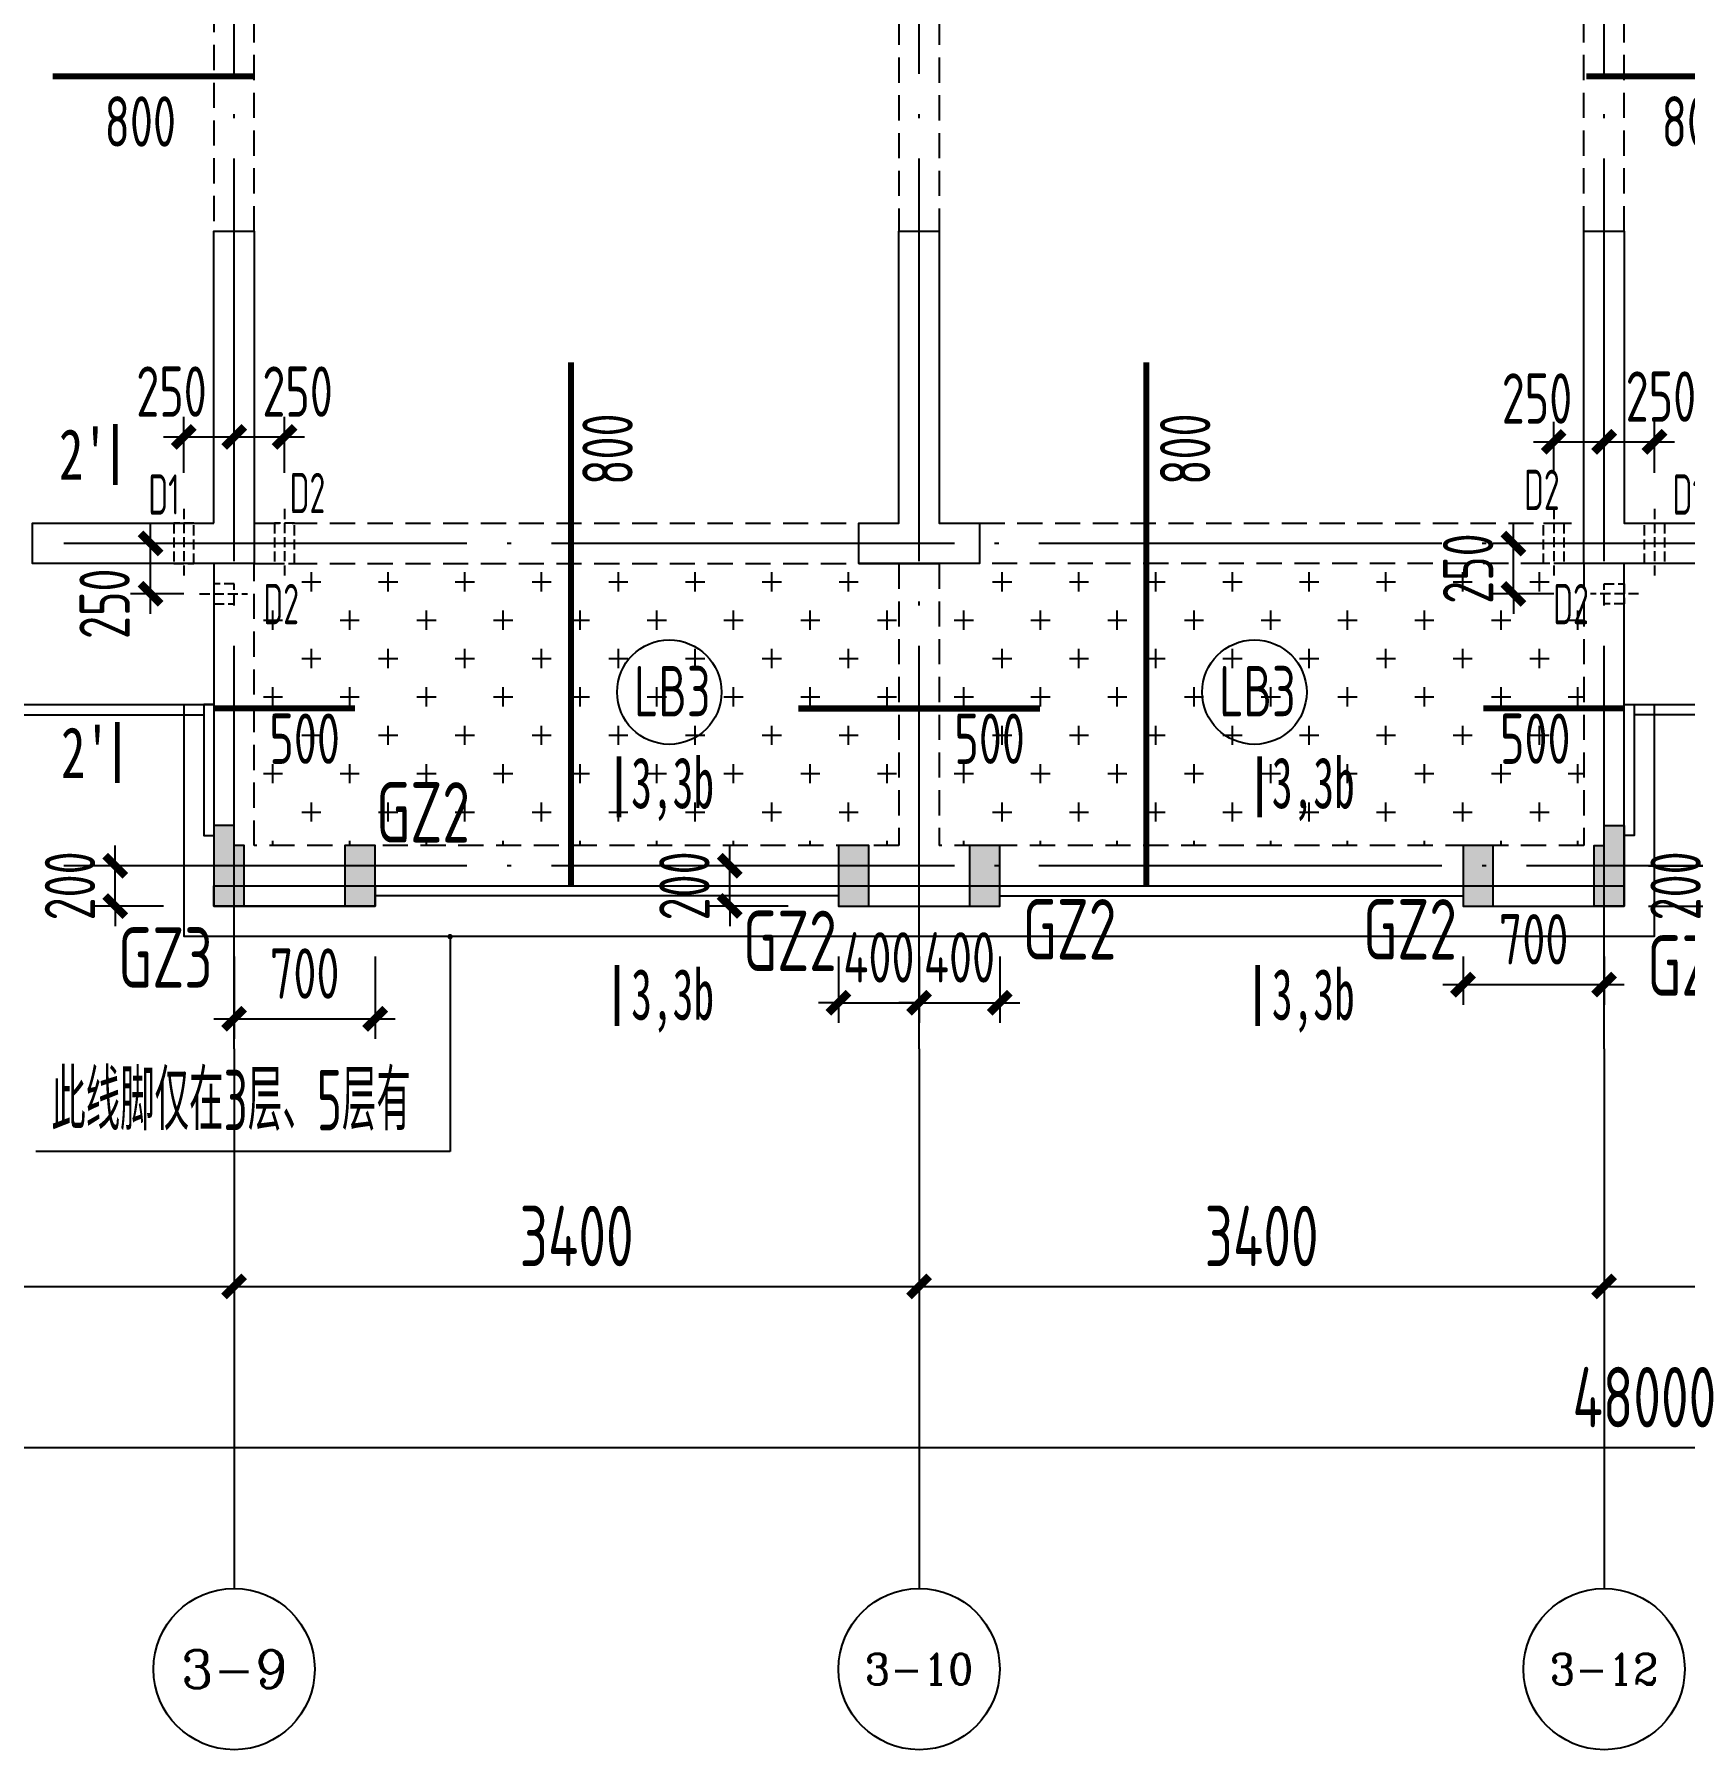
# Model space of a CAD drawing. Extents: x -173820 to 521180, y -715739 to 158231.
# Drawn here: x 10338 to 18530, y 62722 to 71238 of the extents above; entities that cross this region are included whole.
import ezdxf
from ezdxf.enums import TextEntityAlignment as Align

# ---------------------------------------------------------------- set-up
doc = ezdxf.new("R2010")
doc.units = 0
doc.header["$LTSCALE"] = 1000
for name, pattern in [('CONTINOUS', [0]), ('DASH', [0.35, 0.25, -0.1]), ('DOTE', [2.42, 2, -0.2, 0.02, -0.2]), ('HIDDEN2', [0.1875, 0.125, -0.0625])]:
    doc.linetypes.add(name, pattern=pattern)
for name, color, linetype in [('A-外装饰线脚', 7, 'Continuous'), ('A-线脚看线', 9, 'Continuous'), ('A-设备穿墙洞', 161, 'Continuous'), ('AXIS', 1, 'DOTE'), ('AXIS_TEXT', 7, 'Continuous'), ('DIM', 3, 'Continuous'), ('DIM1', 3, 'Continuous'), ('JG1', 3, 'Continuous'), ('填充', 8, 'Continuous'), ('墙', 6, 'Continuous'), ('挑板', 3, 'Continuous'), ('板筋', 6, 'Continuous'), ('柱', 2, 'Continuous'), ('梁', 4, 'HIDDEN2'), ('模板线', 3, 'Continuous'), ('钢筋_文字', 7, 'Continuous'), ('钢筋长度标注', 7, 'Continuous')]:
    doc.layers.add(name, color=color, linetype=linetype)
doc.styles.add('_TCH_AXIS', font='COMPLEX', dxfattribs={"bigfont": 'GBCBIG'})
doc.styles.add('COMPLEX', font='COMPLEX')
doc.styles.add('TSSD_BOLD', font='tssdeng2.shx', dxfattribs={"width": 0.7, "height": 250, "bigfont": 'CHINA.shx'})
doc.styles.add('TSSD_Dimension', font='tssdeng.shx', dxfattribs={"width": 0.7, "bigfont": 'Hztxt.shx'})
doc.styles.add('zzt', font='tssdeng.shx', dxfattribs={"width": 0.7, "height": 300, "bigfont": 'tssdchn.shx'})
doc.styles.add('钢筋长度', font='tssdeng.shx', dxfattribs={"width": 0.7, "height": 300, "bigfont": 'tssdchn.shx'})
doc.styles.add('黑体', font='simhei.ttf', dxfattribs={"width": 0.8})
doc.dimstyles.new('DIM_1_100', dxfattribs={"dimtxt": 300, "dimasz": 100, "dimexe": 200, "dimexo": 50, "dimgap": 100, "dimtad": 1, "dimdec": 0, "dimzin": 0, "dimdsep": 46, "dimtxsty": 'zzt', "dimblk": 'ARCHTICK', "dimcen": 0, "dimclrt": 7, "dimadec": 0, "dimazin": 0, "dimtfac": 1, "dimtdec": 0, "dimtix": 1, "dimtmove": 2, "dimatfit": 0, "dimldrblk": 'ARCHTICK', "dimfxl": 0, "dimtolj": 1, "dimarcsym": 0})
doc.dimstyles.new('TSSD_100_100', dxfattribs={"dimtxt": 250, "dimasz": 100, "dimexe": 100, "dimexo": 250, "dimgap": 100, "dimtad": 1, "dimdec": 0, "dimzin": 0, "dimdsep": 46, "dimtxsty": 'TSSD_Dimension', "dimblk": 'ARCHTICK', "dimcen": 0, "dimdle": 100, "dimclrd": 3, "dimclre": 3, "dimclrt": 7, "dimadec": 0, "dimazin": 0, "dimtfac": 1, "dimtdec": 0, "dimtix": 1, "dimtmove": 2, "dimatfit": 3, "dimfxl": 0, "dimtolj": 1, "dimtzin": 0, "dimarcsym": 0})
pattern_1 = [(0, (-5670, 68710), (190.5, 190.5), [95.25, -285.75]), (90, (-5622.38, 68662.38), (-190.5, 190.5), [95.25, -285.75])]

# ---------------------------------------------------------------- blocks, each defined once
blk = doc.blocks.new('_ArchTick')
at = {"color": 4, "linetype": 'ByBlock', "const_width": 0.4}
blk.add_lwpolyline([(-0.5, -0.5), (0.5, 0.5)], dxfattribs=at)
blk = doc.blocks.new('*D1239')
at = {"layer": 'Defpoints', "color": 0}
for p in [(11330, 66910), (12030, 66910), (12030, 66350)]:
    blk.add_point(p, dxfattribs=at)
at = {"layer": 'DIM', "color": 3, "lineweight": -2}
for p, q in [((11330, 66660), (11330, 66250)), ((12030, 66660), (12030, 66250)), ((11230, 66350), (12130, 66350))]:
    blk.add_line(p, q, dxfattribs=at)
at = {"layer": 'DIM', "color": 3, "lineweight": -2, "xscale": 100, "yscale": 100, "zscale": 100, "rotation": 180}
blk.add_blockref('_ArchTick', (11330, 66350), dxfattribs=at)
at = {"layer": 'DIM', "color": 3, "lineweight": -2, "xscale": 100, "yscale": 100, "zscale": 100}
blk.add_blockref('_ArchTick', (12030, 66350), dxfattribs=at)
at = {"layer": 'DIM', "color": 7, "insert": (11680, 66575), "char_height": 250, "attachment_point": 5, "style": 'TSSD_Dimension'}
blk.add_mtext('\\A1;700', dxfattribs=at)
blk = doc.blocks.new('*D1238')
at = {"layer": 'Defpoints', "color": 0}
for p in [(14330, 66910), (14730, 66910), (14730, 66430)]:
    blk.add_point(p, dxfattribs=at)
at = {"layer": 'DIM', "color": 3, "lineweight": -2}
for p, q in [((14330, 66660), (14330, 66330)), ((14730, 66660), (14730, 66330)), ((14330, 66430), (14230, 66430)), ((14330, 66430), (14730, 66430)), ((14730, 66430), (14830, 66430))]:
    blk.add_line(p, q, dxfattribs=at)
at = {"layer": 'DIM', "color": 3, "lineweight": -2, "xscale": 100, "yscale": 100, "zscale": 100}
blk.add_blockref('_ArchTick', (14330, 66430), dxfattribs=at)
at = {"layer": 'DIM', "color": 3, "lineweight": -2, "xscale": 100, "yscale": 100, "zscale": 100, "rotation": 180}
blk.add_blockref('_ArchTick', (14730, 66430), dxfattribs=at)
at = {"layer": 'DIM', "color": 7, "insert": (14530, 66655), "char_height": 250, "attachment_point": 5, "style": 'TSSD_Dimension'}
blk.add_mtext('\\A1;400', dxfattribs=at)
blk = doc.blocks.new('*D1237')
at = {"layer": 'Defpoints', "color": 0}
for p in [(14730, 66910), (15130, 66910), (15130, 66430)]:
    blk.add_point(p, dxfattribs=at)
at = {"layer": 'DIM', "color": 3, "lineweight": -2}
for p, q in [((14730, 66660), (14730, 66330)), ((15130, 66660), (15130, 66330)), ((14730, 66430), (14630, 66430)), ((14730, 66430), (15130, 66430)), ((15130, 66430), (15230, 66430))]:
    blk.add_line(p, q, dxfattribs=at)
at = {"layer": 'DIM', "color": 3, "lineweight": -2, "xscale": 100, "yscale": 100, "zscale": 100}
blk.add_blockref('_ArchTick', (14730, 66430), dxfattribs=at)
at = {"layer": 'DIM', "color": 3, "lineweight": -2, "xscale": 100, "yscale": 100, "zscale": 100, "rotation": 180}
blk.add_blockref('_ArchTick', (15130, 66430), dxfattribs=at)
at = {"layer": 'DIM', "color": 7, "insert": (14930, 66655), "char_height": 250, "attachment_point": 5, "style": 'TSSD_Dimension'}
blk.add_mtext('\\A1;400', dxfattribs=at)
blk = doc.blocks.new('*D1236')
at = {"layer": 'Defpoints', "color": 0}
for p in [(17430, 66910), (18130, 66910), (18130, 66520)]:
    blk.add_point(p, dxfattribs=at)
at = {"layer": 'DIM', "color": 3, "lineweight": -2}
for p, q in [((17430, 66660), (17430, 66420)), ((18130, 66660), (18130, 66420)), ((17330, 66520), (18230, 66520))]:
    blk.add_line(p, q, dxfattribs=at)
at = {"layer": 'DIM', "color": 3, "lineweight": -2, "xscale": 100, "yscale": 100, "zscale": 100, "rotation": 180}
blk.add_blockref('_ArchTick', (17430, 66520), dxfattribs=at)
at = {"layer": 'DIM', "color": 3, "lineweight": -2, "xscale": 100, "yscale": 100, "zscale": 100}
blk.add_blockref('_ArchTick', (18130, 66520), dxfattribs=at)
at = {"layer": 'DIM', "color": 7, "insert": (17780, 66745), "char_height": 250, "attachment_point": 5, "style": 'TSSD_Dimension'}
blk.add_mtext('\\A1;700', dxfattribs=at)
blk = doc.blocks.new('*D1215')
at = {"layer": 'Defpoints', "color": 0}
for p in [(10740, 67110), (11230, 67110), (11230, 66910)]:
    blk.add_point(p, dxfattribs=at)
at = {"layer": 'DIM', "color": 3, "lineweight": -2}
for p, q in [((10740, 67110), (10740, 67210)), ((10980, 67110), (10640, 67110)), ((10740, 66910), (10740, 67110)), ((10980, 66910), (10640, 66910)), ((10740, 66910), (10740, 66810))]:
    blk.add_line(p, q, dxfattribs=at)
at = {"layer": 'DIM', "color": 3, "lineweight": -2, "xscale": 100, "yscale": 100, "zscale": 100}
for p, rotation in [((10740, 67110), 270), ((10740, 66910), 90)]:
    blk.add_blockref('_ArchTick', p, dxfattribs=dict(at, rotation=rotation))
at = {"layer": 'DIM', "color": 7, "insert": (10515, 67010), "char_height": 250, "attachment_point": 5, "rotation": 90, "style": 'TSSD_Dimension'}
blk.add_mtext('\\A1;200', dxfattribs=at)
blk = doc.blocks.new('*D1214')
at = {"layer": 'Defpoints', "color": 0}
for p in [(13790, 67110), (14330, 67110), (14330, 66910)]:
    blk.add_point(p, dxfattribs=at)
at = {"layer": 'DIM', "color": 3, "lineweight": -2}
for p, q in [((13790, 67110), (13790, 67210)), ((14080, 67110), (13690, 67110)), ((13790, 66910), (13790, 67110)), ((14080, 66910), (13690, 66910)), ((13790, 66910), (13790, 66810))]:
    blk.add_line(p, q, dxfattribs=at)
at = {"layer": 'DIM', "color": 3, "lineweight": -2, "xscale": 100, "yscale": 100, "zscale": 100}
for p, rotation in [((13790, 67110), 270), ((13790, 66910), 90)]:
    blk.add_blockref('_ArchTick', p, dxfattribs=dict(at, rotation=rotation))
at = {"layer": 'DIM', "color": 7, "insert": (13565, 67010), "char_height": 250, "attachment_point": 5, "rotation": 90, "style": 'TSSD_Dimension'}
blk.add_mtext('\\A1;200', dxfattribs=at)
blk = doc.blocks.new('*D1213')
at = {"layer": 'Defpoints', "color": 0}
for p in [(18100, 67110), (18710, 67110), (18100, 66910)]:
    blk.add_point(p, dxfattribs=at)
at = {"layer": 'DIM', "color": 3, "lineweight": -2}
for p, q in [((18710, 67110), (18710, 67210)), ((18350, 67110), (18810, 67110)), ((18710, 66910), (18710, 67110)), ((18350, 66910), (18810, 66910)), ((18710, 66910), (18710, 66810))]:
    blk.add_line(p, q, dxfattribs=at)
at = {"layer": 'DIM', "color": 3, "lineweight": -2, "xscale": 100, "yscale": 100, "zscale": 100}
for p, rotation in [((18710, 67110), 270), ((18710, 66910), 90)]:
    blk.add_blockref('_ArchTick', p, dxfattribs=dict(at, rotation=rotation))
at = {"layer": 'DIM', "color": 7, "insert": (18485, 67010), "char_height": 250, "attachment_point": 5, "rotation": 90, "style": 'TSSD_Dimension'}
blk.add_mtext('\\A1;200', dxfattribs=at)
blk = doc.blocks.new('*D434')
at = {"layer": 'Defpoints', "color": 0}
for p in [(13600, -2508.3), (17000, -2508.3), (17000, -3688.3)]:
    blk.add_point(p, dxfattribs=at)
at = {"layer": 'DIM1', "color": 0, "lineweight": -2}
for p, q in [((13600, -2558.3), (13600, -3888.3)), ((17000, -2558.3), (17000, -3888.3)), ((13600, -3688.3), (17000, -3688.3))]:
    blk.add_line(p, q, dxfattribs=at)
at = {"layer": 'DIM1', "color": 0, "lineweight": -2, "xscale": 100, "yscale": 100, "zscale": 100, "rotation": 180}
blk.add_blockref('_ArchTick', (13600, -3688.3), dxfattribs=at)
at = {"layer": 'DIM1', "color": 0, "lineweight": -2, "xscale": 100, "yscale": 100, "zscale": 100}
blk.add_blockref('_ArchTick', (17000, -3688.3), dxfattribs=at)
at = {"layer": 'DIM1', "color": 7, "insert": (15300, -3438.3), "char_height": 300, "attachment_point": 5, "style": 'zzt'}
blk.add_mtext('\\A1;3400', dxfattribs=at)
blk = doc.blocks.new('*D435')
at = {"layer": 'Defpoints', "color": 0}
for p in [(17000, -2508.3), (20400, -2508.3), (20400, -3688.3)]:
    blk.add_point(p, dxfattribs=at)
at = {"layer": 'DIM1', "color": 0, "lineweight": -2}
for p, q in [((17000, -2558.3), (17000, -3888.3)), ((20400, -2558.3), (20400, -3888.3)), ((17000, -3688.3), (20400, -3688.3))]:
    blk.add_line(p, q, dxfattribs=at)
at = {"layer": 'DIM1', "color": 0, "lineweight": -2, "xscale": 100, "yscale": 100, "zscale": 100, "rotation": 180}
blk.add_blockref('_ArchTick', (17000, -3688.3), dxfattribs=at)
at = {"layer": 'DIM1', "color": 0, "lineweight": -2, "xscale": 100, "yscale": 100, "zscale": 100}
blk.add_blockref('_ArchTick', (20400, -3688.3), dxfattribs=at)
at = {"layer": 'DIM1', "color": 7, "insert": (18700, -3438.3), "char_height": 300, "attachment_point": 5, "style": 'zzt'}
blk.add_mtext('\\A1;3400', dxfattribs=at)
blk = doc.blocks.new('*D436')
at = {"layer": 'Defpoints', "color": 0}
for p in [(20400, -2508.3), (23800, -2508.3), (23800, -3688.3)]:
    blk.add_point(p, dxfattribs=at)
at = {"layer": 'DIM1', "color": 0, "lineweight": -2}
for p, q in [((20400, -2558.3), (20400, -3888.3)), ((23800, -2558.3), (23800, -3888.3)), ((20400, -3688.3), (23800, -3688.3))]:
    blk.add_line(p, q, dxfattribs=at)
at = {"layer": 'DIM1', "color": 0, "lineweight": -2, "xscale": 100, "yscale": 100, "zscale": 100, "rotation": 180}
blk.add_blockref('_ArchTick', (20400, -3688.3), dxfattribs=at)
at = {"layer": 'DIM1', "color": 0, "lineweight": -2, "xscale": 100, "yscale": 100, "zscale": 100}
blk.add_blockref('_ArchTick', (23800, -3688.3), dxfattribs=at)
at = {"layer": 'DIM1', "color": 7, "insert": (22100, -3438.3), "char_height": 300, "attachment_point": 5, "style": 'zzt'}
blk.add_mtext('\\A1;3400', dxfattribs=at)
blk = doc.blocks.new('*D437')
at = {"layer": 'Defpoints', "color": 0}
for p in [(23800, -2508.3), (27200, -2508.3), (27200, -3688.3)]:
    blk.add_point(p, dxfattribs=at)
at = {"layer": 'DIM1', "color": 0, "lineweight": -2}
for p, q in [((23800, -2558.3), (23800, -3888.3)), ((27200, -2558.3), (27200, -3888.3)), ((23800, -3688.3), (27200, -3688.3))]:
    blk.add_line(p, q, dxfattribs=at)
at = {"layer": 'DIM1', "color": 0, "lineweight": -2, "xscale": 100, "yscale": 100, "zscale": 100, "rotation": 180}
blk.add_blockref('_ArchTick', (23800, -3688.3), dxfattribs=at)
at = {"layer": 'DIM1', "color": 0, "lineweight": -2, "xscale": 100, "yscale": 100, "zscale": 100}
blk.add_blockref('_ArchTick', (27200, -3688.3), dxfattribs=at)
at = {"layer": 'DIM1', "color": 7, "insert": (25500, -3438.3), "char_height": 300, "attachment_point": 5, "style": 'zzt'}
blk.add_mtext('\\A1;3400', dxfattribs=at)
blk = doc.blocks.new('*D446')
at = {"layer": 'Defpoints', "color": 0}
for p in [(0, -2508.3), (48000, -2508.3), (48000, -4488.3)]:
    blk.add_point(p, dxfattribs=at)
at = {"layer": 'DIM1', "color": 0, "lineweight": -2}
for p, q in [((0, -2558.3), (0, -4688.3)), ((48000, -2558.3), (48000, -4688.3)), ((0, -4488.3), (48000, -4488.3))]:
    blk.add_line(p, q, dxfattribs=at)
at = {"layer": 'DIM1', "color": 0, "lineweight": -2, "xscale": 100, "yscale": 100, "zscale": 100, "rotation": 180}
blk.add_blockref('_ArchTick', (0, -4488.3), dxfattribs=at)
at = {"layer": 'DIM1', "color": 0, "lineweight": -2, "xscale": 100, "yscale": 100, "zscale": 100}
blk.add_blockref('_ArchTick', (48000, -4488.3), dxfattribs=at)
at = {"layer": 'DIM1', "color": 7, "insert": (24000, -4238.3), "char_height": 300, "attachment_point": 5, "style": 'zzt'}
blk.add_mtext('\\A1;48000', dxfattribs=at)
blk = doc.blocks.new('_AXISO')
at = {"color": 3}
blk.add_circle((0, 0), 0.5, dxfattribs=at)
at = {"layer": 'AXIS_TEXT', "color": 3, "style": 'COMPLEX', "width": 1.041667}
blk.add_attdef('A', text='', height=0.56, dxfattribs=at).set_placement((-0.25, -0.28), (0.25, -0.28), align=Align.FIT)
blk = doc.blocks.new('$1466424')
at = {"layer": '板筋', "const_width": 30}
for points in [[(16200.1, 4022.7), (17200.1, 4022.7)], [(23812.3, 4022.8), (24812.3, 4022.8)], [(18772.2, 3.7), (18772.2, 2603.2)], [(21627.2, 3.7), (21627.2, 2603.2)], [(17000, 884.6), (17700, 884.6)], [(19900, 884.4), (21100, 884.4)], [(23300, 884.6), (24000, 884.6)]]:
    blk.add_lwpolyline(points, dxfattribs=at)
at = {"layer": '钢筋_文字'}
for centre in [(19260, 965.6, 0), (22164.5, 965.6, 0)]:
    blk.add_circle(centre, 259.2, dxfattribs=at)
at = {"layer": '钢筋_文字', "style": 'TSSD_BOLD', "width": 0.7}
for p in [(19085, 845.4, 0), (21989.5, 845.4, 0)]:
    blk.add_text('LB3', height=250, dxfattribs=at).set_placement(p)
at = {"layer": '钢筋长度标注', "style": '钢筋长度', "width": 0.7}
for s, p in [('800', (16456.7, 3673.6)), ('800', (24185.4, 3673.7)), ('500', (17274.9, 609.6)), ('500', (20674.9, 609.4)), ('500', (23383.1, 609.6))]:
    blk.add_text(s, height=250, dxfattribs=at).set_placement(p)
for p in [(19078.5, 1994.2), (21945.7, 1994.2)]:
    blk.add_text('800', height=250, rotation=90, dxfattribs=at).set_placement(p)
blk = doc.blocks.new('$158025')
at = {"layer": 'JG1'}
blk.add_hatch(color=8, dxfattribs=at).paths.add_polyline_path([(150, 300), (100, 300), (100, 400), (0, 400), (0, 0), (150, 0)])
at = {"layer": 'JG1', "elevation": 0}
blk.add_lwpolyline([(100, 400), (0, 400), (0, 0), (150, 0), (150, 300), (150, 300), (100, 300)], close=True, dxfattribs=at)
blk = doc.blocks.new('$133032')
at = {"layer": '挑板'}
blk.add_lwpolyline([(15700, 1000), (17000, 1000), (17000, 0), (17800, 0), (17800, 100), (20100, 100), (20100, 0), (20900, 0), (20900, 100), (23200, 100), (23200, 0), (24000, 0), (24000, 1000), (25300, 1000)], dxfattribs=at)
blk = doc.blocks.new('$1981617')
at = {"layer": '柱'}
blk.add_hatch(color=8, dxfattribs=at).paths.add_polyline_path([(150, 0), (150, 300), (0, 300), (0, 0)])
at = {"layer": '柱', "color": 3, "elevation": 0}
blk.add_lwpolyline([(150, 0), (150, 300), (0, 300), (0, 0)], close=True, dxfattribs=at)
blk = doc.blocks.new('$1222607')
at = {"layer": '柱'}
for p in [(17650, 0, 0), (20100, 0, 0), (20750, 0, 0), (23200, 0, 0)]:
    blk.add_blockref('$1981617', p, dxfattribs=at)
blk = doc.blocks.new('$1413619')
at = {"layer": 'A-线脚看线', "color": 5, "elevation": 0}
for points in [[(15850, 950), (15850, 900), (17000, 900)], [(17050, 950), (17000, 950), (17000, 300), (17050, 300)], [(24050, 950), (24100, 950), (24100, 300), (24050, 300)], [(25250, 950), (25250, 900), (24100, 900)], [(20150, 0), (17850, 0)], [(20950, 0), (23250, 0)]]:
    blk.add_lwpolyline(points, dxfattribs=at)
blk = doc.blocks.new('*D11660')
at = {"layer": 'Defpoints', "color": 0}
for p in [(18000.2, 1076.8), (17750.2, 647.9, 0), (18000.2, 647.9, 0)]:
    blk.add_point(p, dxfattribs=at)
at = {"layer": 'DIM1', "color": 3, "lineweight": -2}
for p, q in [((17750.2, 897.9), (17750.2, 1176.8)), ((18000.2, 897.9), (18000.2, 1176.8)), ((17650.2, 1076.8), (18100.2, 1076.8))]:
    blk.add_line(p, q, dxfattribs=at)
at = {"layer": 'DIM1', "color": 3, "lineweight": -2, "xscale": 100, "yscale": 100, "zscale": 100, "rotation": 180}
blk.add_blockref('_ArchTick', (17750.2, 1076.8), dxfattribs=at)
at = {"layer": 'DIM1', "color": 3, "lineweight": -2, "xscale": 100, "yscale": 100, "zscale": 100}
blk.add_blockref('_ArchTick', (18000.2, 1076.8), dxfattribs=at)
at = {"layer": 'DIM1', "color": 7, "insert": (17689.5, 1301.8), "char_height": 250, "attachment_point": 5, "style": 'TSSD_Dimension'}
blk.add_mtext('\\A1;250', dxfattribs=at)
blk = doc.blocks.new('*D11661')
at = {"layer": 'Defpoints', "color": 0}
for p in [(18250.2, 1076.8), (18000.2, 647.9, 0), (18250.2, 647.9)]:
    blk.add_point(p, dxfattribs=at)
at = {"layer": 'DIM1', "color": 3, "lineweight": -2}
for p, q in [((18000.2, 897.9), (18000.2, 1176.8)), ((18250.2, 897.9), (18250.2, 1176.8)), ((17900.2, 1076.8), (18350.2, 1076.8))]:
    blk.add_line(p, q, dxfattribs=at)
at = {"layer": 'DIM1', "color": 3, "lineweight": -2, "xscale": 100, "yscale": 100, "zscale": 100, "rotation": 180}
blk.add_blockref('_ArchTick', (18000.2, 1076.8), dxfattribs=at)
at = {"layer": 'DIM1', "color": 3, "lineweight": -2, "xscale": 100, "yscale": 100, "zscale": 100}
blk.add_blockref('_ArchTick', (18250.2, 1076.8), dxfattribs=at)
at = {"layer": 'DIM1', "color": 7, "insert": (18315.3, 1301.8), "char_height": 250, "attachment_point": 5, "style": 'TSSD_Dimension'}
blk.add_mtext('\\A1;250', dxfattribs=at)
blk = doc.blocks.new('*D11662')
at = {"layer": 'Defpoints', "color": 0}
for p in [(17585.2, 547.9), (18000.2, 547.9, 0), (18000.2, 297.9)]:
    blk.add_point(p, dxfattribs=at)
at = {"layer": 'DIM1', "color": 3, "lineweight": -2}
for p, q in [((17585.2, 197.9), (17585.2, 647.9)), ((17750.2, 547.9), (17485.2, 547.9)), ((17750.2, 297.9), (17485.2, 297.9))]:
    blk.add_line(p, q, dxfattribs=at)
at = {"layer": 'DIM1', "color": 3, "lineweight": -2, "xscale": 100, "yscale": 100, "zscale": 100}
for p, rotation in [((17585.2, 547.9), 90), ((17585.2, 297.9), 270)]:
    blk.add_blockref('_ArchTick', p, dxfattribs=dict(at, rotation=rotation))
at = {"layer": 'DIM1', "color": 7, "insert": (17357.1, 248.5), "char_height": 250, "attachment_point": 5, "rotation": 90, "style": 'TSSD_Dimension'}
blk.add_mtext('\\A1;250', dxfattribs=at)
blk = doc.blocks.new('*D11666')
at = {"layer": 'Defpoints', "color": 0}
for p in [(24800.2, 1052.1), (24550.2, 647.9), (24800.2, 647.9, 0)]:
    blk.add_point(p, dxfattribs=at)
at = {"layer": 'DIM1', "color": 3, "lineweight": -2}
for p, q in [((24550.2, 897.9), (24550.2, 1152.1)), ((24800.2, 897.9), (24800.2, 1152.1)), ((24450.2, 1052.1), (24900.2, 1052.1))]:
    blk.add_line(p, q, dxfattribs=at)
at = {"layer": 'DIM1', "color": 3, "lineweight": -2, "xscale": 100, "yscale": 100, "zscale": 100, "rotation": 180}
blk.add_blockref('_ArchTick', (24550.2, 1052.1), dxfattribs=at)
at = {"layer": 'DIM1', "color": 3, "lineweight": -2, "xscale": 100, "yscale": 100, "zscale": 100}
blk.add_blockref('_ArchTick', (24800.2, 1052.1), dxfattribs=at)
at = {"layer": 'DIM1', "color": 7, "insert": (24467.1, 1267.6), "char_height": 250, "attachment_point": 5, "style": 'TSSD_Dimension'}
blk.add_mtext('\\A1;250', dxfattribs=at)
blk = doc.blocks.new('*D11667')
at = {"layer": 'Defpoints', "color": 0}
for p in [(25050.2, 1052.1), (24800.2, 647.9, 0), (25050.2, 647.9, 0)]:
    blk.add_point(p, dxfattribs=at)
at = {"layer": 'DIM1', "color": 3, "lineweight": -2}
for p, q in [((24800.2, 897.9), (24800.2, 1152.1)), ((25050.2, 897.9), (25050.2, 1152.1)), ((24700.2, 1052.1), (25150.2, 1052.1))]:
    blk.add_line(p, q, dxfattribs=at)
at = {"layer": 'DIM1', "color": 3, "lineweight": -2, "xscale": 100, "yscale": 100, "zscale": 100, "rotation": 180}
blk.add_blockref('_ArchTick', (24800.2, 1052.1), dxfattribs=at)
at = {"layer": 'DIM1', "color": 3, "lineweight": -2, "xscale": 100, "yscale": 100, "zscale": 100}
blk.add_blockref('_ArchTick', (25050.2, 1052.1), dxfattribs=at)
at = {"layer": 'DIM1', "color": 7, "insert": (25082.3, 1277.1), "char_height": 250, "attachment_point": 5, "style": 'TSSD_Dimension'}
blk.add_mtext('\\A1;250', dxfattribs=at)
blk = doc.blocks.new('*D11668')
at = {"layer": 'Defpoints', "color": 0}
for p in [(24350.1, 547.9), (24800.2, 547.9, 0), (24800.2, 297.9)]:
    blk.add_point(p, dxfattribs=at)
at = {"layer": 'DIM1', "color": 3, "lineweight": -2}
for p, q in [((24350.1, 547.9), (24350.1, 647.9)), ((24550.2, 547.9), (24250.1, 547.9)), ((24350.1, 297.9), (24350.1, 547.9)), ((24550.2, 297.9), (24250.1, 297.9)), ((24350.1, 297.9), (24350.1, 197.9))]:
    blk.add_line(p, q, dxfattribs=at)
at = {"layer": 'DIM1', "color": 3, "lineweight": -2, "xscale": 100, "yscale": 100, "zscale": 100}
for p, rotation in [((24350.1, 547.9), 270), ((24350.1, 297.9), 90)]:
    blk.add_blockref('_ArchTick', p, dxfattribs=dict(at, rotation=rotation))
at = {"layer": 'DIM1', "color": 7, "insert": (24125.1, 422.9), "char_height": 250, "attachment_point": 5, "rotation": 90, "style": 'TSSD_Dimension'}
blk.add_mtext('\\A1;250', dxfattribs=at)
blk = doc.blocks.new('$1928896')
at = {"layer": '模板线', "color": 4, "const_width": 22.7}
for points in [[(1249.3, 1338.3), (1249.3, 1035.9)], [(1239.7, 302.5), (1239.7, 0.1)]]:
    blk.add_lwpolyline(points, dxfattribs=at)
at = {"layer": '模板线', "color": 0, "style": '黑体', "width": 0.6}
for p in [(1310, 1207.1), (1310, 157.1)]:
    blk.add_text('3,3b', height=252, dxfattribs=at).set_placement(p, align=Align.MIDDLE_LEFT)
blk = doc.blocks.new('$1149292')
at = {"layer": '模板线', "color": 4, "const_width": 22.7}
for points in [[(286, 1782.7), (286, 1480.3)], [(296.2, 302.4), (296.2, 0)]]:
    blk.add_lwpolyline(points, dxfattribs=at)
at = {"layer": '模板线', "color": 0, "style": '黑体', "width": 0.7}
for p in [(126.8, 1631.5), (137.1, 151.2)]:
    blk.add_text("2'", height=252, dxfattribs=at).set_placement(p, align=Align.MIDDLE_CENTER)
blk = doc.blocks.new('$1783196')
at = {"layer": 'AXIS'}
for p, q in [((22234.9, 3480), (22234.9, 27859.5)), ((25634.9, 3480), (25634.9, 27859.5)), ((29034.9, 3480), (29034.9, 14788.4)), ((54849.9, 5988.3), (4360, 5988.3)), ((54849.9, 4388.3), (4360, 4388.3))]:
    blk.add_line(p, q, dxfattribs=at)
at = {"layer": 'DIM1'}
for p, q in [((22234.9, 3480), (22234.9, 800)), ((25634.9, 3480), (25634.9, 800)), ((29034.9, 3480), (29034.9, 800))]:
    blk.add_line(p, q, dxfattribs=at)
ref = blk.add_blockref('_AXISO', (22234.9, 400), dxfattribs=dict(at, xscale=800, yscale=800, zscale=800))
ref.add_attrib('A', '3-9', dxfattribs={"layer": 'AXIS_TEXT', "height": 187.78, "style": '_TCH_AXIS'}).set_placement((21971.1, 306.1), (22498.6, 306.1), align=Align.FIT)
ref = blk.add_blockref('_AXISO', (25634.9, 400), dxfattribs=dict(at, xscale=800, yscale=800, zscale=800))
ref.add_attrib('A', '3-10', dxfattribs={"layer": 'AXIS_TEXT', "height": 152.88, "style": '_TCH_AXIS'}).set_placement((25365.5, 323.6), (25904.2, 323.6), align=Align.FIT)
ref = blk.add_blockref('_AXISO', (29034.9, 400), dxfattribs=dict(at, xscale=800, yscale=800, zscale=800))
ref.add_attrib('A', '3-12', dxfattribs={"layer": 'AXIS_TEXT', "height": 152.88, "style": '_TCH_AXIS'}).set_placement((28765.5, 323.6), (29304.2, 323.6), align=Align.FIT)
for p1, p2, distance, picture, middle in [((5234.9, 3480), (53234.9, 3480), -1980, '*D446', (29234.9, 1750)), ((18834.9, 3480), (22234.9, 3480), -1180, '*D434', (20534.9, 2550)), ((22234.9, 3480), (25634.9, 3480), -1180, '*D435', (23934.9, 2550)), ((25634.9, 3480), (29034.9, 3480), -1180, '*D436', (27334.9, 2550)), ((29034.9, 3480), (32434.9, 3480), -1180, '*D437', (30734.9, 2550))]:
    dim = blk.add_aligned_dim(p1=p1, p2=p2, distance=distance, dimstyle='DIM_1_100', dxfattribs=at)
    dim.commit()
    dim.dimension.update_dxf_attribs({"geometry": picture, "text_midpoint": middle, "insert": (5234.9, 5988.3)})
blk = doc.blocks.new('$1186913')
at = {"layer": 'A-设备穿墙洞', "linetype": 'DASH', "ltscale": 0.2, "elevation": 0}
for points in [[(17750.2, 719.2), (17750.2, 380.7)], [(25050.2, 719.2), (25050.2, 380.7)]]:
    blk.add_lwpolyline(points, dxfattribs=at)
at = {"layer": 'A-设备穿墙洞', "linetype": 'DASH', "ltscale": 0.2}
for points in [[(18250.2, 719.2), (18250.2, 380.7)], [(24550.2, 719.2), (24550.2, 380.7)], [(17828.8, 297.9), (18067.3, 297.9)], [(24971.5, 297.9), (24733, 297.9)]]:
    blk.add_lwpolyline(points, dxfattribs=at)
at = {"layer": 'A-设备穿墙洞', "linetype": 'DASH', "ltscale": 0.2, "elevation": 0}
for points in [[(17700.2, 447.9), (17800.2, 447.9), (17800.2, 647.9), (17700.2, 647.9)], [(25100.2, 447.9), (25000.2, 447.9), (25000.2, 647.9), (25100.2, 647.9)]]:
    blk.add_lwpolyline(points, close=True, dxfattribs=at)
at = {"layer": 'A-设备穿墙洞', "linetype": 'DASH', "ltscale": 0.2}
for points in [[(18200.2, 447.9), (18300.2, 447.9), (18300.2, 647.9), (18200.2, 647.9)], [(24600.2, 447.9), (24500.2, 447.9), (24500.2, 647.9), (24600.2, 647.9)], [(18000.2, 247.9), (18000.2, 347.9), (17900.2, 347.9), (17900.2, 247.9)], [(24800.2, 247.9), (24800.2, 347.9), (24900.2, 347.9), (24900.2, 247.9)]]:
    blk.add_lwpolyline(points, close=True, dxfattribs=at)
at = {"layer": 'A-设备穿墙洞', "color": 7, "linetype": 'DASH', "ltscale": 0.2, "style": 'zzt', "width": 0.6}
for s, p in [('D1', (17574.2, 690.9, 0)), ('D2', (18275.7, 698.5, 0)), ('D2', (24402.8, 713.9, 0)), ('D1', (25140.1, 690.9, 0)), ('D2', (18145.3, 147.1, 0)), ('D2', (24547.5, 147.1, 0))]:
    blk.add_text(s, height=200, dxfattribs=at).set_placement(p)
at = {"layer": 'DIM1'}
for base, p1, p2, picture, middle in [((18000.2, 1076.8), (17750.2, 647.9, 0), (18000.2, 647.9, 0), '*D11660', (17689.5, 1301.8)), ((18250.2, 1076.8), (18000.2, 647.9, 0), (18250.2, 647.9), '*D11661', (18315.3, 1301.8)), ((24800.2, 1052.1), (24550.2, 647.9), (24800.2, 647.9, 0), '*D11666', (24467.1, 1267.6)), ((25050.2, 1052.1), (24800.2, 647.9, 0), (25050.2, 647.9, 0), '*D11667', (25082.3, 1277.1))]:
    dim = blk.add_linear_dim(base=base, p1=p1, p2=p2, dimstyle='TSSD_100_100', dxfattribs=at)
    dim.commit()
    dim.dimension.update_dxf_attribs({"geometry": picture, "text_midpoint": middle, "dimtype": 128})
dim = blk.add_linear_dim(base=(24350.1, 547.9), p1=(24800.2, 297.9), p2=(24800.2, 547.9, 0), angle=90, dimstyle='TSSD_100_100', dxfattribs=at)
dim.commit()
dim.dimension.update_dxf_attribs({"geometry": '*D11668', "text_midpoint": (24125.1, 422.9)})
dim = blk.add_linear_dim(base=(17585.2, 547.9), p1=(18000.2, 297.9), p2=(18000.2, 547.9, 0), angle=90, dimstyle='TSSD_100_100', dxfattribs=at)
dim.commit()
dim.dimension.update_dxf_attribs({"geometry": '*D11662', "text_midpoint": (17357.1, 248.5), "dimtype": 128})

msp = doc.modelspace()

# ---------------------------------------------------------------- hatches: boundary and pattern name
at = {"layer": '填充', "linetype": 'Continuous'}
h = msp.add_hatch(dxfattribs=at)
h.set_pattern_fill('CROSS', color=256, scale=30, style=0)
h.set_pattern_definition(pattern_1)
h.paths.add_polyline_path([(14630, 67210), (14630, 68610), (14430, 68610), (11430, 68610), (11430, 67210)])
h = msp.add_hatch(dxfattribs=at)
h.set_pattern_fill('CROSS', color=256, scale=30, style=0)
h.set_pattern_definition(pattern_1)
h.paths.add_polyline_path([(18030, 67210), (18030, 68610), (15030, 68610), (14830, 68610), (14830, 67210)])

# ---------------------------------------------------------------- linework, layer by layer
at = {"layer": 'A-外装饰线脚', "color": 23}
for points in [[(11080, 67910), (11080, 66760), (18380, 66760), (18380, 67910)], [(12030, 67010), (12030, 66910), (11230, 66910), (11230, 67010)], [(14330, 67010), (14330, 66910), (15130, 66910), (15130, 67010)], [(17430, 67010), (17430, 66910), (18230, 66910), (18230, 67010)]]:
    msp.add_lwpolyline(points, dxfattribs=at)
at = {"layer": '墙'}
for points in [[(11230, 68810), (11230, 70260), (11430, 70260), (11430, 68610), (10330, 68610), (10330, 68810)], [(18030, 70260), (18230, 70260), (18230, 68810), (19130, 68810), (19130, 68610), (18030, 68610)]]:
    msp.add_lwpolyline(points, close=True, dxfattribs=at)
for points in [[(14430, 68610), (14430, 68810), (14630, 68810), (14630, 70260), (14830, 70260), (14830, 68810), (15030, 68810), (15030, 68610), (14430, 68610), (14830, 68610)], [(11430, 68810), (11430, 68810)], [(18030, 68810), (18030, 68810)]]:
    msp.add_lwpolyline(points, dxfattribs=at)
at = {"layer": '梁'}
for p, q in [((11430, 70260), (11430, 74310)), ((14630, 74310), (14630, 70260)), ((14830, 74310), (14830, 70260)), ((18030, 70260), (18030, 74310)), ((11230, 72310), (11230, 70260)), ((18230, 70260), (18230, 72310)), ((11430, 68810), (14430, 68810)), ((15030, 68810), (18030, 68810)), ((11430, 68610), (14430, 68610)), ((11430, 67210), (11430, 68610)), ((14630, 68610), (14630, 67210)), ((14830, 68610), (14830, 67210)), ((18030, 68610), (15030, 68610)), ((18030, 68610), (18030, 67210)), ((14630, 67210), (11430, 67210)), ((18030, 67210), (14830, 67210))]:
    msp.add_line(p, q, dxfattribs=at)
at = {"layer": '梁', "linetype": 'Continuous'}
for p, q in [((11230, 68610), (11230, 67010)), ((18230, 67010), (18230, 68610)), ((11230, 67010), (18230, 67010))]:
    msp.add_line(p, q, dxfattribs=at)
at = {"layer": '钢筋_文字', "const_width": 13.3}
msp.add_lwpolyline([(12401.9, 66764.7, 1), (12401.9, 66751.4, 1)], format="xyb", close=True, dxfattribs=at)
at = {"layer": '钢筋_文字', "extrusion": (1, -1.00159e-06, 0), "elevation": 12401.8}
msp.add_lwpolyline([(66758.1, 0), (65691.6, 0)], dxfattribs=at)
at = {"layer": '钢筋_文字', "elevation": 0}
msp.add_lwpolyline([(12401.9, 65691.6), (10346.4, 65691.6)], dxfattribs=at)

# ---------------------------------------------------------------- block references
at = {"layer": 'A-设备穿墙洞'}
msp.add_blockref('$1186913', (-6670.2, 68162.1, 0), dxfattribs=at)
at = {"layer": '填充', "linetype": 'Continuous'}
msp.add_blockref('$1783196', (-10904.9, 62721.7), dxfattribs=at)
at = {"layer": '挑板'}
for name, p in [('$133032', (-5770, 66910)), ('$1413619', (-5820, 66960, 0))]:
    msp.add_blockref(name, p, dxfattribs=at)
at = {"layer": '柱'}
for name, p in [('$1222607', (-5770, 66910)), ('$158025', (11230, 66910, 0))]:
    msp.add_blockref(name, p, dxfattribs=at)
at = {"layer": '柱', "xscale": -1}
msp.add_blockref('$158025', (18230, 66910, 0), dxfattribs=at)
at = {"layer": '模板线'}
for name, p in [('$1149292', (10454, 67520.5)), ('$1928896', (11990.9, 66315.1)), ('$1928896', (15170.9, 66315.1))]:
    msp.add_blockref(name, p, dxfattribs=at)
at = {"layer": '钢筋长度标注'}
msp.add_blockref('$1466424', (-5770, 67006.3), dxfattribs=at)

# ---------------------------------------------------------------- texts
at = {"layer": '模板线', "color": 7, "linetype": 'CONTINOUS', "style": 'zzt', "width": 0.7}
for s, p in [('GZ2', (12034.7, 67225.2)), ('GZ2', (15243.9, 66644.5)), ('GZ2', (16933.9, 66644.5)), ('GZ2', (13855.9, 66587.1)), ('GZ3', (10753.9, 66504.5)), ('GZ3', (18343.9, 66464.5))]:
    msp.add_text(s, height=300, dxfattribs=at).set_placement(p)
at = {"layer": '钢筋_文字', "style": 'zzt', "width": 0.6}
msp.add_text('此线脚仅在3层、5层有', height=300, dxfattribs=at).set_placement((10422.4, 65796.6, 0))

# ---------------------------------------------------------------- dimensions: what is measured, and where the dimension line sits
at = {"layer": 'DIM'}
for base, p1, p2, picture, middle in [((10740, 67110), (11230, 66910), (11230, 67110), '*D1215', (10515, 67010)), ((13790, 67110), (14330, 66910), (14330, 67110), '*D1214', (13565, 67010)), ((18710, 67110), (18100, 66910), (18100, 67110), '*D1213', (18485, 67010))]:
    dim = msp.add_linear_dim(base=base, p1=p1, p2=p2, angle=90, dimstyle='TSSD_100_100', dxfattribs=at)
    dim.commit()
    dim.dimension.update_dxf_attribs({"geometry": picture, "text_midpoint": middle})
for base, p1, p2, picture, middle in [((12030, 66350), (11330, 66910), (12030, 66910), '*D1239', (11680, 66575)), ((14730, 66430), (14330, 66910), (14730, 66910), '*D1238', (14530, 66655)), ((15130, 66430), (14730, 66910), (15130, 66910), '*D1237', (14930, 66655)), ((18130, 66520), (17430, 66910), (18130, 66910), '*D1236', (17780, 66745))]:
    dim = msp.add_linear_dim(base=base, p1=p1, p2=p2, dimstyle='TSSD_100_100', dxfattribs=at)
    dim.commit()
    dim.dimension.update_dxf_attribs({"geometry": picture, "text_midpoint": middle})

doc.saveas('drawing.dxf')
